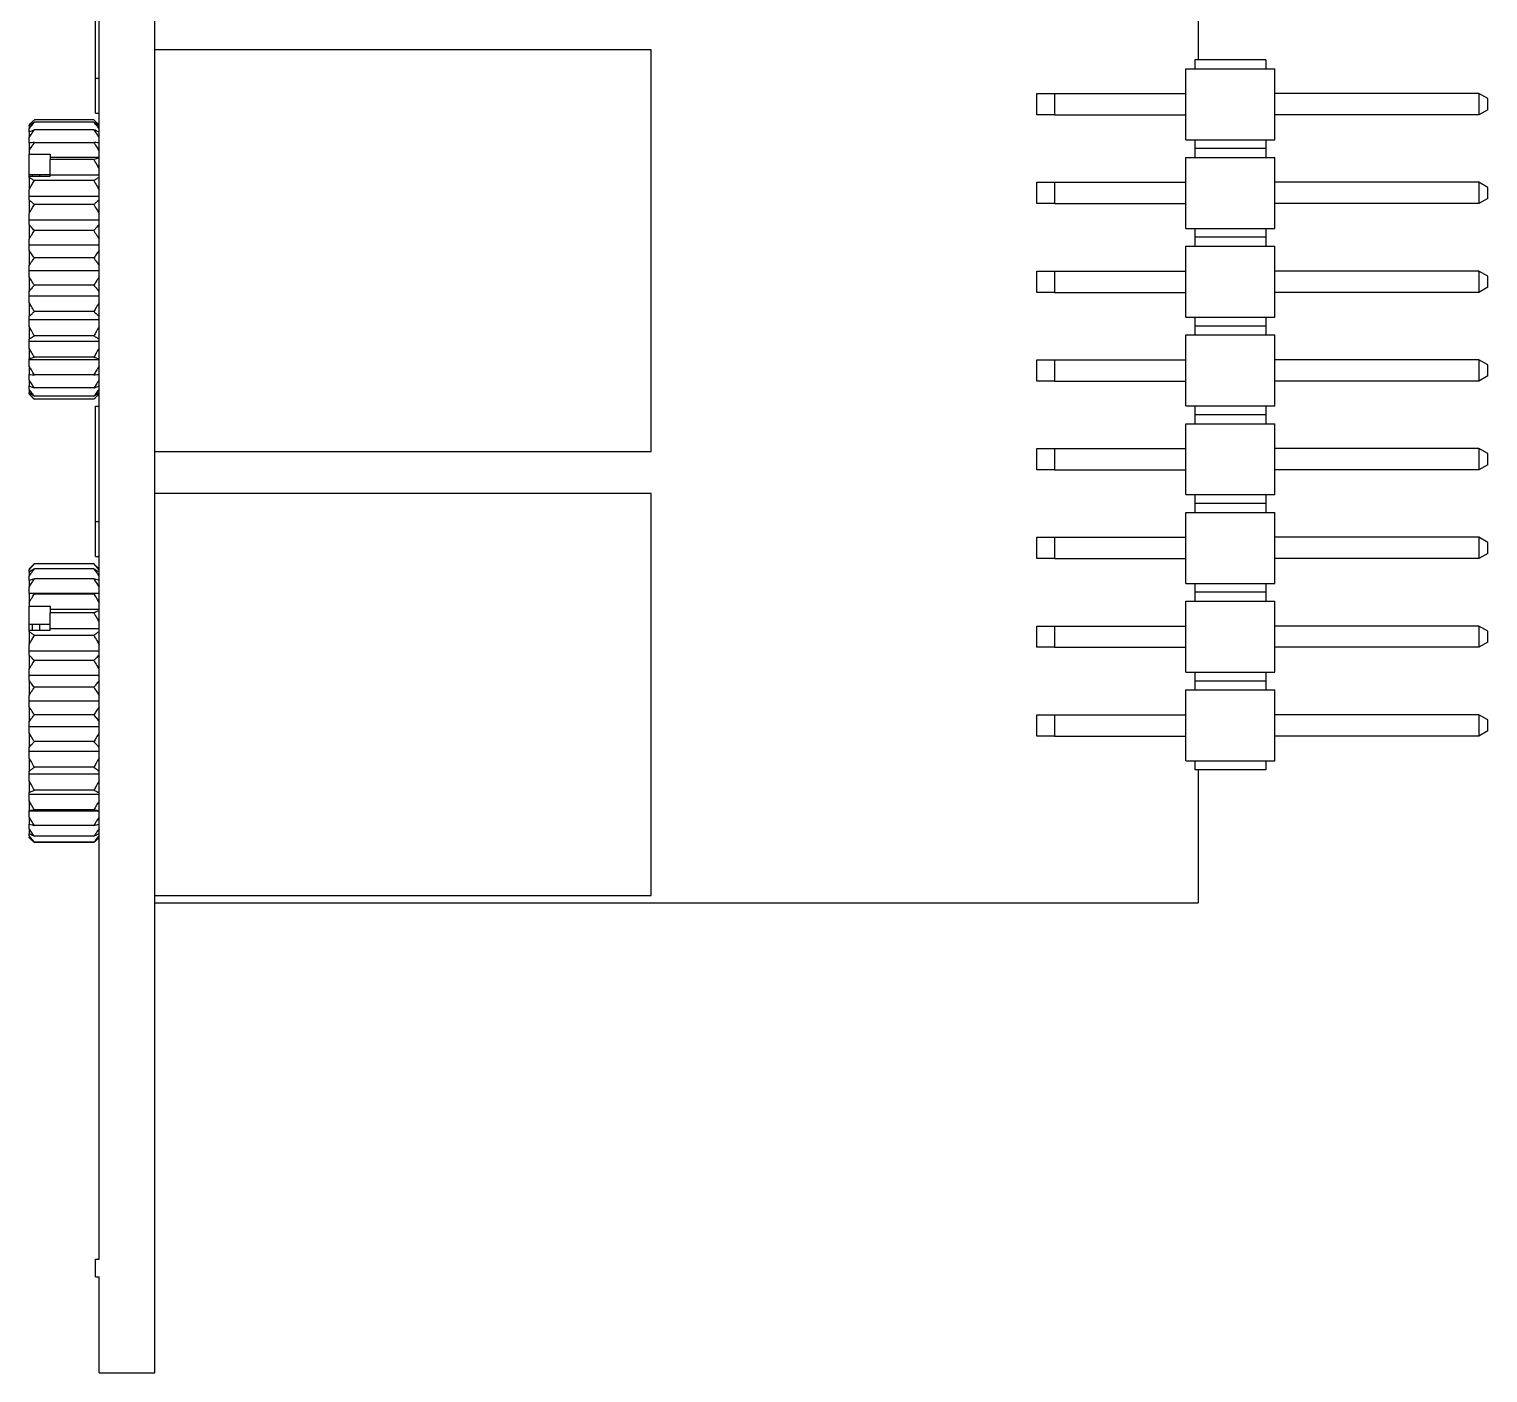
# Model space of a CAD drawing. Extents: x 266 to 308, y 410 to 538.
# Drawn here: x 265.87 to 307.6, y 409.86 to 448.32 of the extents above; entities that cross this region are included whole.
import ezdxf

# ---------------------------------------------------------------- set-up
doc = ezdxf.new("R2010")
doc.units = 0
doc.layers.get('0').update_dxf_attribs({"linetype": 'CONTINUOUS'})

msp = doc.modelspace()

# ---------------------------------------------------------------- linework, layer by layer
at = {"color": 7, "linetype": 'CONTINUOUS'}
for p, q in [((269.466, 409.864), (269.466, 538.364)), ((267.866, 413.114), (267.866, 473.864)), ((299.311, 452.524), (299.311, 447.444)), ((267.766, 446.914), (267.766, 450.214)), ((283.666, 447.729), (269.466, 447.729)), ((283.666, 436.229), (283.666, 447.729)), ((299.218, 447.444), (299.218, 447.19)), ((301.25, 447.444), (299.218, 447.444)), ((301.25, 447.444), (301.25, 447.19)), ((298.964, 445.158), (298.964, 447.19)), ((298.964, 447.19), (301.504, 447.19)), ((301.504, 445.158), (301.504, 447.19)), ((267.766, 446.914), (267.866, 446.914)), ((267.766, 445.914), (267.766, 446.914)), ((294.697, 445.869), (294.697, 446.479)), ((294.697, 446.479), (295.205, 446.479)), ((295.205, 446.479), (295.205, 445.869)), ((295.205, 446.479), (298.964, 446.479)), ((307.346, 446.479), (301.504, 446.479)), ((307.346, 446.479), (307.346, 445.869)), ((307.6, 446.332), (307.346, 446.479)), ((307.6, 446.016), (307.6, 446.332)), ((267.716, 445.728), (266.016, 445.728)), ((267.766, 445.914), (267.866, 445.914)), ((295.205, 445.869), (294.697, 445.869)), ((295.205, 445.869), (298.964, 445.869)), ((307.346, 445.869), (301.504, 445.869)), ((307.6, 446.016), (307.346, 445.869)), ((265.984, 445.696), (265.866, 445.579)), ((265.866, 445.579), (265.866, 445.575)), ((265.866, 445.547), (265.866, 445.575)), ((265.866, 445.547), (265.866, 445.468)), ((265.866, 445.376), (265.866, 445.468)), ((265.866, 445.376), (265.866, 445.217)), ((267.716, 445.661), (266.016, 445.661)), ((267.716, 445.441), (266.016, 445.441)), ((267.866, 445.579), (267.749, 445.696)), ((265.866, 445.066), (265.866, 445.217)), ((265.866, 445.066), (265.866, 444.832)), ((266.016, 445.08), (267.716, 445.08)), ((298.964, 445.158), (301.504, 445.158)), ((299.218, 445.158), (299.218, 444.904)), ((301.25, 444.904), (299.218, 444.904)), ((299.218, 444.904), (299.218, 444.65)), ((301.25, 445.158), (301.25, 444.904)), ((301.25, 444.904), (301.25, 444.65)), ((265.866, 444.832), (265.866, 444.739)), ((265.866, 444.739), (266.466, 444.739)), ((265.866, 444.164), (265.866, 444.739)), ((266.466, 444.739), (266.466, 444.654)), ((266.466, 444.654), (267.866, 444.654)), ((266.466, 444.654), (266.466, 444.589)), ((267.716, 444.589), (266.466, 444.589)), ((266.466, 444.141), (266.466, 444.589)), ((298.964, 442.618), (298.964, 444.65)), ((298.964, 444.65), (301.504, 444.65)), ((301.504, 442.618), (301.504, 444.65)), ((265.866, 444.164), (266.466, 444.164)), ((265.866, 444.11), (265.866, 444.164)), ((265.866, 444.11), (266.466, 444.11)), ((265.866, 444.077), (265.866, 444.11)), ((265.866, 444.077), (265.866, 443.724)), ((265.966, 444.11), (265.966, 444.164)), ((266.166, 444.164), (266.166, 444.11)), ((266.466, 444.11), (266.466, 444.141)), ((267.866, 444.141), (266.466, 444.141)), ((265.866, 443.534), (265.866, 443.724)), ((267.716, 443.989), (266.016, 443.989)), ((294.697, 443.329), (294.697, 443.939)), ((294.697, 443.939), (295.205, 443.939)), ((295.205, 443.939), (295.205, 443.329)), ((295.205, 443.939), (298.964, 443.939)), ((307.346, 443.939), (301.504, 443.939)), ((307.346, 443.939), (307.346, 443.329)), ((307.6, 443.792), (307.346, 443.939)), ((307.6, 443.476), (307.6, 443.792)), ((267.866, 443.534), (265.866, 443.534)), ((265.866, 443.437), (265.866, 443.534)), ((265.866, 443.437), (265.866, 443.044)), ((267.716, 443.301), (266.016, 443.301)), ((295.205, 443.329), (294.697, 443.329)), ((295.205, 443.329), (298.964, 443.329)), ((307.346, 443.329), (301.504, 443.329)), ((307.6, 443.476), (307.346, 443.329)), ((265.866, 442.858), (265.866, 443.044)), ((267.866, 442.858), (265.866, 442.858)), ((265.866, 442.731), (265.866, 442.858)), ((265.866, 442.731), (265.866, 442.312)), ((267.716, 442.554), (266.016, 442.554)), ((298.964, 442.618), (301.504, 442.618)), ((299.218, 442.618), (299.218, 442.364)), ((301.25, 442.618), (301.25, 442.364)), ((265.866, 442.139), (265.866, 442.312)), ((267.866, 442.139), (265.866, 442.139)), ((265.866, 441.986), (265.866, 442.139)), ((265.866, 441.986), (265.866, 441.559)), ((298.964, 440.078), (298.964, 442.11)), ((298.964, 442.11), (301.504, 442.11)), ((299.218, 442.364), (299.218, 442.11)), ((301.25, 442.364), (299.218, 442.364)), ((301.25, 442.364), (301.25, 442.11)), ((301.504, 440.078), (301.504, 442.11)), ((265.866, 441.404), (265.866, 441.559)), ((267.716, 441.774), (266.016, 441.774)), ((267.866, 441.404), (265.866, 441.404)), ((265.866, 441.232), (265.866, 441.404)), ((265.866, 441.232), (265.866, 440.812)), ((294.697, 440.789), (294.697, 441.399)), ((294.697, 441.399), (295.205, 441.399)), ((295.205, 441.399), (295.205, 440.789)), ((295.205, 441.399), (298.964, 441.399)), ((307.346, 441.399), (301.504, 441.399)), ((307.6, 441.252), (307.346, 441.399)), ((307.346, 441.399), (307.346, 440.789)), ((307.6, 440.936), (307.6, 441.252)), ((265.866, 440.681), (265.866, 440.812)), ((267.716, 440.993), (266.016, 440.993)), ((295.205, 440.789), (294.697, 440.789)), ((295.205, 440.789), (298.964, 440.789)), ((307.346, 440.789), (301.504, 440.789)), ((307.6, 440.936), (307.346, 440.789)), ((267.866, 440.681), (265.866, 440.681)), ((265.866, 440.497), (265.866, 440.681)), ((265.866, 440.497), (265.866, 440.1)), ((265.866, 439.999), (265.866, 440.1)), ((267.866, 439.999), (265.866, 439.999)), ((265.866, 439.809), (265.866, 439.999)), ((267.716, 440.24), (266.016, 440.24)), ((298.964, 440.078), (301.504, 440.078)), ((299.218, 440.078), (299.218, 439.824)), ((301.25, 440.078), (301.25, 439.824)), ((265.866, 439.809), (265.866, 439.451)), ((267.716, 439.545), (266.016, 439.545)), ((298.964, 437.538), (298.964, 439.57)), ((298.964, 439.57), (301.504, 439.57)), ((301.25, 439.824), (299.218, 439.824)), ((299.218, 439.824), (299.218, 439.57)), ((301.25, 439.824), (301.25, 439.57)), ((301.504, 437.538), (301.504, 439.57)), ((265.866, 439.383), (265.866, 439.451)), ((267.866, 439.383), (265.866, 439.383)), ((265.866, 439.195), (265.866, 439.383)), ((265.866, 439.195), (265.866, 438.889)), ((265.866, 438.857), (265.866, 438.889)), ((267.866, 438.857), (265.866, 438.857)), ((265.866, 438.678), (265.866, 438.857)), ((265.866, 438.678), (265.866, 438.436)), ((267.716, 438.933), (266.016, 438.933)), ((294.697, 438.249), (294.697, 438.859)), ((294.697, 438.859), (295.205, 438.859)), ((295.205, 438.859), (295.205, 438.249)), ((295.205, 438.859), (298.964, 438.859)), ((307.346, 438.859), (301.504, 438.859)), ((307.346, 438.859), (307.346, 438.249)), ((307.6, 438.712), (307.346, 438.859)), ((307.6, 438.396), (307.6, 438.712)), ((265.866, 438.278), (265.866, 438.436)), ((265.866, 438.278), (265.866, 438.11)), ((267.716, 438.428), (266.016, 438.428)), ((295.205, 438.249), (294.697, 438.249)), ((295.205, 438.249), (298.964, 438.249)), ((307.346, 438.249), (301.504, 438.249)), ((307.6, 438.396), (307.346, 438.249)), ((265.866, 438.011), (265.866, 438.11)), ((265.866, 438.011), (265.866, 437.923)), ((265.866, 437.887), (265.866, 437.923)), ((265.866, 437.887), (265.866, 437.879)), ((265.866, 437.879), (265.984, 437.761)), ((267.716, 438.051), (266.016, 438.051)), ((267.716, 437.815), (266.016, 437.815)), ((267.749, 437.761), (267.866, 437.879)), ((265.984, 437.761), (266.016, 437.729)), ((267.716, 437.729), (266.016, 437.729)), ((267.716, 437.729), (267.749, 437.761)), ((267.766, 437.529), (267.866, 437.529)), ((267.766, 434.229), (267.766, 437.529)), ((298.964, 437.538), (301.504, 437.538)), ((299.218, 437.538), (299.218, 437.284)), ((301.25, 437.538), (301.25, 437.284)), ((298.964, 434.998), (298.964, 437.03)), ((298.964, 437.03), (301.504, 437.03)), ((299.218, 437.284), (299.218, 437.03)), ((301.25, 437.284), (299.218, 437.284)), ((301.25, 437.284), (301.25, 437.03)), ((301.504, 434.998), (301.504, 437.03)), ((269.466, 436.229), (283.666, 436.229)), ((294.697, 435.709), (294.697, 436.319)), ((294.697, 436.319), (295.205, 436.319)), ((295.205, 436.319), (295.205, 435.709)), ((295.205, 436.319), (298.964, 436.319)), ((307.346, 436.319), (301.504, 436.319)), ((307.346, 436.319), (307.346, 435.709)), ((307.6, 436.172), (307.346, 436.319)), ((307.6, 435.856), (307.6, 436.172)), ((295.205, 435.709), (294.697, 435.709)), ((295.205, 435.709), (298.964, 435.709)), ((307.346, 435.709), (301.504, 435.709)), ((307.6, 435.856), (307.346, 435.709)), ((283.666, 435.029), (269.466, 435.029)), ((283.666, 423.529), (283.666, 435.029)), ((298.964, 434.998), (301.504, 434.998)), ((299.218, 434.998), (299.218, 434.744)), ((301.25, 434.998), (301.25, 434.744)), ((298.964, 432.458), (298.964, 434.49)), ((298.964, 434.49), (301.504, 434.49)), ((299.218, 434.744), (299.218, 434.49)), ((301.25, 434.744), (299.218, 434.744)), ((301.25, 434.744), (301.25, 434.49)), ((301.504, 432.458), (301.504, 434.49)), ((267.766, 434.229), (267.866, 434.229)), ((267.766, 433.229), (267.766, 434.229)), ((294.697, 433.169), (294.697, 433.779)), ((294.697, 433.779), (295.205, 433.779)), ((295.205, 433.779), (295.205, 433.169)), ((295.205, 433.779), (298.964, 433.779)), ((307.346, 433.779), (301.504, 433.779)), ((307.6, 433.632), (307.346, 433.779)), ((307.346, 433.779), (307.346, 433.169)), ((307.6, 433.316), (307.6, 433.632)), ((267.766, 433.229), (267.866, 433.229)), ((307.6, 433.316), (307.346, 433.169)), ((265.866, 432.877), (265.866, 432.842)), ((265.866, 432.783), (265.866, 432.842)), ((265.866, 432.783), (265.866, 432.666)), ((267.716, 433.015), (266.016, 433.015)), ((267.716, 432.874), (266.016, 432.874)), ((295.205, 433.169), (294.697, 433.169)), ((295.205, 433.169), (298.964, 433.169)), ((307.346, 433.169), (301.504, 433.169)), ((265.866, 432.545), (265.866, 432.666)), ((265.866, 432.545), (265.866, 432.35)), ((267.716, 432.586), (266.016, 432.586)), ((298.964, 432.458), (301.504, 432.458)), ((299.218, 432.458), (299.218, 432.204)), ((301.25, 432.458), (301.25, 432.204)), ((265.866, 432.179), (265.866, 432.35)), ((265.866, 432.179), (267.866, 432.179)), ((265.866, 432.172), (265.866, 432.179)), ((265.866, 432.172), (265.866, 431.906)), ((266.016, 432.161), (267.716, 432.161)), ((298.964, 429.918), (298.964, 431.95)), ((298.964, 431.95), (301.504, 431.95)), ((301.25, 432.204), (299.218, 432.204)), ((299.218, 432.204), (299.218, 431.95)), ((301.25, 432.204), (301.25, 431.95)), ((301.504, 429.918), (301.504, 431.95)), ((265.866, 431.906), (265.866, 431.81)), ((265.866, 431.81), (266.466, 431.81)), ((265.866, 431.29), (265.866, 431.81)), ((266.466, 431.81), (266.466, 431.722)), ((266.466, 431.722), (267.866, 431.722)), ((266.466, 431.722), (266.466, 431.615)), ((267.716, 431.615), (266.466, 431.615)), ((266.466, 431.161), (266.466, 431.615)), ((265.866, 431.29), (266.466, 431.29)), ((265.866, 431.123), (265.866, 431.29)), ((265.866, 431.123), (266.466, 431.123)), ((265.866, 431.081), (265.866, 431.123)), ((265.966, 431.123), (265.966, 431.29)), ((266.166, 431.29), (266.166, 431.123)), ((266.466, 431.123), (266.466, 431.161)), ((267.866, 431.161), (266.466, 431.161)), ((294.697, 430.629), (294.697, 431.239)), ((294.697, 431.239), (295.205, 431.239)), ((295.205, 431.239), (295.205, 430.629)), ((295.205, 431.239), (298.964, 431.239)), ((307.346, 431.239), (301.504, 431.239)), ((307.6, 431.092), (307.346, 431.239)), ((307.346, 431.239), (307.346, 430.629)), ((265.866, 431.081), (265.866, 430.708)), ((265.866, 430.519), (265.866, 430.708)), ((267.716, 430.97), (266.016, 430.97)), ((307.6, 430.776), (307.346, 430.629)), ((307.6, 430.776), (307.6, 431.092)), ((267.866, 430.519), (265.866, 430.519)), ((265.866, 430.407), (265.866, 430.519)), ((265.866, 430.407), (265.866, 429.999)), ((295.205, 430.629), (294.697, 430.629)), ((295.205, 430.629), (298.964, 430.629)), ((307.346, 430.629), (301.504, 430.629)), ((265.866, 429.819), (265.866, 429.999)), ((267.716, 430.251), (266.016, 430.251)), ((298.964, 429.918), (301.504, 429.918)), ((299.218, 429.918), (299.218, 429.664)), ((301.25, 429.918), (301.25, 429.664)), ((267.866, 429.819), (265.866, 429.819)), ((265.866, 429.679), (265.866, 429.819)), ((265.866, 429.679), (265.866, 429.254)), ((267.716, 429.484), (266.016, 429.484)), ((299.218, 429.664), (299.218, 429.41)), ((301.25, 429.664), (299.218, 429.664)), ((301.25, 429.664), (301.25, 429.41)), ((265.866, 429.088), (265.866, 429.254)), ((267.866, 429.088), (265.866, 429.088)), ((265.866, 428.926), (265.866, 429.088)), ((298.964, 427.378), (298.964, 429.41)), ((298.964, 429.41), (301.504, 429.41)), ((301.504, 427.378), (301.504, 429.41)), ((265.866, 428.926), (265.866, 428.5)), ((267.716, 428.7), (266.016, 428.7)), ((294.697, 428.089), (294.697, 428.699)), ((294.697, 428.699), (295.205, 428.699)), ((295.205, 428.699), (295.205, 428.089)), ((295.205, 428.699), (298.964, 428.699)), ((307.346, 428.699), (301.504, 428.699)), ((307.6, 428.552), (307.346, 428.699)), ((307.346, 428.699), (307.346, 428.089)), ((265.866, 428.356), (265.866, 428.5)), ((267.866, 428.356), (265.866, 428.356)), ((265.866, 428.177), (265.866, 428.356)), ((307.6, 428.236), (307.346, 428.089)), ((307.6, 428.236), (307.6, 428.552)), ((265.866, 428.177), (265.866, 427.766)), ((267.716, 427.929), (266.016, 427.929)), ((295.205, 428.089), (294.697, 428.089)), ((295.205, 428.089), (298.964, 428.089)), ((307.346, 428.089), (301.504, 428.089)), ((265.866, 427.649), (265.866, 427.766)), ((267.866, 427.649), (265.866, 427.649)), ((265.866, 427.461), (265.866, 427.649)), ((265.866, 427.461), (265.866, 427.081)), ((298.964, 427.378), (301.504, 427.378)), ((299.218, 427.378), (299.218, 427.124)), ((301.25, 427.378), (301.25, 427.124)), ((265.866, 426.995), (265.866, 427.081)), ((267.866, 426.995), (265.866, 426.995)), ((265.866, 426.805), (265.866, 426.995)), ((267.716, 427.199), (266.016, 427.199)), ((301.25, 427.124), (299.218, 427.124)), ((299.311, 427.124), (299.311, 423.314)), ((265.866, 426.805), (265.866, 426.47)), ((267.716, 426.541), (266.016, 426.541)), ((265.866, 426.42), (265.866, 426.47)), ((267.866, 426.42), (265.866, 426.42)), ((265.866, 426.235), (265.866, 426.42)), ((265.866, 426.235), (265.866, 425.958)), ((265.866, 425.944), (265.866, 425.958)), ((267.866, 425.944), (265.866, 425.944)), ((265.866, 425.772), (265.866, 425.944)), ((265.866, 425.772), (265.866, 425.564)), ((267.716, 425.977), (266.016, 425.977)), ((265.866, 425.434), (265.866, 425.564)), ((265.866, 425.434), (265.866, 425.303)), ((265.866, 425.234), (265.866, 425.303)), ((267.716, 425.531), (266.016, 425.531)), ((265.866, 425.234), (265.866, 425.185)), ((265.866, 425.18), (265.866, 425.185)), ((267.716, 425.22), (266.016, 425.22)), ((267.716, 425.055), (266.016, 425.055)), ((267.716, 425.042), (266.016, 425.042)), ((269.466, 423.529), (283.666, 423.529)), ((269.466, 423.314), (299.311, 423.314)), ((267.766, 412.614), (267.766, 413.114)), ((267.766, 413.114), (267.866, 413.114)), ((267.766, 412.614), (267.866, 412.614)), ((267.866, 409.864), (267.866, 412.614)), ((267.866, 409.864), (269.466, 409.864))]:
    msp.add_line(p, q, dxfattribs=at)
for points, knots in [([(265.866, 445.575), (265.894, 445.604), (265.942, 445.655), (265.994, 445.706), (266.016, 445.728)], [0, 0, 0, 0, 0.554474, 1, 1, 1, 1]), ([(267.716, 445.728), (267.745, 445.7), (267.796, 445.649), (267.845, 445.597), (267.866, 445.575)], [0, 0, 0, 0, 0.565505, 1, 1, 1, 1]), ([(265.866, 445.468), (265.894, 445.504), (265.942, 445.568), (265.994, 445.632), (266.016, 445.661)], [0, 0, 0, 0, 0.554474, 1, 1, 1, 1]), ([(266.016, 445.661), (265.988, 445.639), (265.936, 445.601), (265.888, 445.563), (265.866, 445.547)], [0, 0, 0, 0, 0.565505, 1, 1, 1, 1]), ([(265.866, 445.217), (265.894, 445.259), (265.942, 445.334), (265.994, 445.408), (266.016, 445.441)], [0, 0, 0, 0, 0.5544743, 1, 1, 1, 1]), ([(266.016, 445.441), (265.988, 445.429), (265.936, 445.408), (265.888, 445.386), (265.866, 445.376)], [0, 0, 0, 0, 0.565505, 1, 1, 1, 1]), ([(267.716, 445.661), (267.745, 445.624), (267.796, 445.561), (267.845, 445.496), (267.866, 445.468)], [0, 0, 0, 0, 0.565505, 1, 1, 1, 1]), ([(267.866, 445.547), (267.839, 445.568), (267.79, 445.606), (267.739, 445.644), (267.716, 445.661)], [0, 0, 0, 0, 0.554474, 1, 1, 1, 1]), ([(267.716, 445.441), (267.745, 445.399), (267.796, 445.325), (267.845, 445.25), (267.866, 445.217)], [0, 0, 0, 0, 0.565505, 1, 1, 1, 1]), ([(267.866, 445.376), (267.839, 445.388), (267.79, 445.41), (267.739, 445.432), (267.716, 445.441)], [0, 0, 0, 0, 0.554474, 1, 1, 1, 1]), ([(265.866, 444.832), (265.894, 444.878), (265.942, 444.961), (265.994, 445.043), (266.016, 445.08)], [0, 0, 0, 0, 0.554474, 1, 1, 1, 1]), ([(266.016, 445.08), (265.988, 445.077), (265.936, 445.073), (265.888, 445.068), (265.866, 445.066)], [0, 0, 0, 0, 0.565505, 1, 1, 1, 1]), ([(267.716, 445.08), (267.745, 445.033), (267.796, 444.952), (267.845, 444.868), (267.866, 444.832)], [0, 0, 0, 0, 0.565505, 1, 1, 1, 1]), ([(267.866, 445.066), (267.839, 445.068), (267.79, 445.073), (267.739, 445.078), (267.716, 445.08)], [0, 0, 0, 0, 0.554474, 1, 1, 1, 1]), ([(267.866, 444.627), (267.839, 444.62), (267.79, 444.607), (267.739, 444.595), (267.716, 444.589)], [0, 0, 0, 0, 0.554474, 1, 1, 1, 1]), ([(267.716, 444.589), (267.745, 444.54), (267.796, 444.454), (267.845, 444.366), (267.866, 444.328)], [0, 0, 0, 0, 0.565505, 1, 1, 1, 1]), ([(266.016, 443.989), (265.988, 444.005), (265.936, 444.035), (265.888, 444.064), (265.866, 444.077)], [0, 0, 0, 0, 0.565505, 1, 1, 1, 1]), ([(267.866, 444.077), (267.839, 444.061), (267.79, 444.031), (267.739, 444.002), (267.716, 443.989)], [0, 0, 0, 0, 0.554474, 1, 1, 1, 1]), ([(265.866, 443.724), (265.894, 443.773), (265.942, 443.862), (265.994, 443.95), (266.016, 443.989)], [0, 0, 0, 0, 0.5544743, 1, 1, 1, 1]), ([(267.716, 443.989), (267.745, 443.939), (267.796, 443.852), (267.845, 443.763), (267.866, 443.724)], [0, 0, 0, 0, 0.565505, 1, 1, 1, 1]), ([(266.016, 443.301), (265.988, 443.327), (265.936, 443.372), (265.888, 443.417), (265.866, 443.437)], [0, 0, 0, 0, 0.565505, 1, 1, 1, 1]), ([(265.866, 443.044), (265.894, 443.092), (265.942, 443.178), (265.994, 443.263), (266.016, 443.301)], [0, 0, 0, 0, 0.554474, 1, 1, 1, 1]), ([(267.866, 443.437), (267.839, 443.412), (267.79, 443.366), (267.739, 443.321), (267.716, 443.301)], [0, 0, 0, 0, 0.554474, 1, 1, 1, 1]), ([(267.716, 443.301), (267.745, 443.253), (267.796, 443.168), (267.845, 443.081), (267.866, 443.044)], [0, 0, 0, 0, 0.565505, 1, 1, 1, 1]), ([(266.016, 442.554), (265.988, 442.587), (265.936, 442.646), (265.888, 442.705), (265.866, 442.731)], [0, 0, 0, 0, 0.565505, 1, 1, 1, 1]), ([(265.866, 442.312), (265.894, 442.357), (265.942, 442.438), (265.994, 442.518), (266.016, 442.554)], [0, 0, 0, 0, 0.554474, 1, 1, 1, 1]), ([(267.866, 442.731), (267.839, 442.698), (267.79, 442.638), (267.739, 442.58), (267.716, 442.554)], [0, 0, 0, 0, 0.554474, 1, 1, 1, 1]), ([(267.716, 442.554), (267.745, 442.509), (267.796, 442.429), (267.845, 442.348), (267.866, 442.312)], [0, 0, 0, 0, 0.5655049, 1, 1, 1, 1]), ([(266.016, 441.774), (265.988, 441.814), (265.936, 441.884), (265.888, 441.955), (265.866, 441.986)], [0, 0, 0, 0, 0.565505, 1, 1, 1, 1]), ([(267.866, 441.986), (267.839, 441.947), (267.79, 441.876), (267.739, 441.806), (267.716, 441.774)], [0, 0, 0, 0, 0.554474, 1, 1, 1, 1]), ([(265.866, 441.559), (265.894, 441.599), (265.942, 441.671), (265.994, 441.743), (266.016, 441.774)], [0, 0, 0, 0, 0.554474, 1, 1, 1, 1]), ([(267.716, 441.774), (267.745, 441.734), (267.796, 441.663), (267.845, 441.59), (267.866, 441.559)], [0, 0, 0, 0, 0.565505, 1, 1, 1, 1]), ([(266.016, 440.993), (265.988, 441.038), (265.936, 441.117), (265.888, 441.197), (265.866, 441.232)], [0, 0, 0, 0, 0.5655049, 1, 1, 1, 1]), ([(267.866, 441.232), (267.839, 441.188), (267.79, 441.107), (267.739, 441.028), (267.716, 440.993)], [0, 0, 0, 0, 0.554474, 1, 1, 1, 1]), ([(265.866, 440.812), (265.894, 440.845), (265.942, 440.906), (265.994, 440.966), (266.016, 440.993)], [0, 0, 0, 0, 0.5544743, 1, 1, 1, 1]), ([(267.716, 440.993), (267.745, 440.959), (267.796, 440.899), (267.845, 440.838), (267.866, 440.812)], [0, 0, 0, 0, 0.565505, 1, 1, 1, 1]), ([(266.016, 440.24), (265.988, 440.288), (265.936, 440.373), (265.888, 440.459), (265.866, 440.497)], [0, 0, 0, 0, 0.565505, 1, 1, 1, 1]), ([(267.866, 440.497), (267.839, 440.449), (267.79, 440.363), (267.739, 440.278), (267.716, 440.24)], [0, 0, 0, 0, 0.554474, 1, 1, 1, 1]), ([(265.866, 440.1), (265.894, 440.126), (265.942, 440.173), (265.994, 440.22), (266.016, 440.24)], [0, 0, 0, 0, 0.554474, 1, 1, 1, 1]), ([(267.716, 440.24), (267.745, 440.214), (267.796, 440.167), (267.845, 440.12), (267.866, 440.1)], [0, 0, 0, 0, 0.5655049, 1, 1, 1, 1]), ([(266.016, 439.545), (265.988, 439.594), (265.936, 439.681), (265.888, 439.77), (265.866, 439.809)], [0, 0, 0, 0, 0.565505, 1, 1, 1, 1]), ([(265.866, 439.451), (265.894, 439.468), (265.942, 439.5), (265.994, 439.531), (266.016, 439.545)], [0, 0, 0, 0, 0.554474, 1, 1, 1, 1]), ([(267.866, 439.809), (267.839, 439.76), (267.79, 439.671), (267.739, 439.583), (267.716, 439.545)], [0, 0, 0, 0, 0.554474, 1, 1, 1, 1]), ([(267.716, 439.545), (267.745, 439.527), (267.796, 439.496), (267.845, 439.464), (267.866, 439.451)], [0, 0, 0, 0, 0.565505, 1, 1, 1, 1]), ([(266.016, 438.933), (265.988, 438.982), (265.936, 439.068), (265.888, 439.156), (265.866, 439.195)], [0, 0, 0, 0, 0.565505, 1, 1, 1, 1]), ([(267.866, 439.195), (267.839, 439.146), (267.79, 439.058), (267.739, 438.971), (267.716, 438.933)], [0, 0, 0, 0, 0.554474, 1, 1, 1, 1]), ([(265.866, 438.889), (265.894, 438.897), (265.942, 438.912), (265.994, 438.926), (266.016, 438.933)], [0, 0, 0, 0, 0.554474, 1, 1, 1, 1]), ([(266.016, 438.428), (265.988, 438.475), (265.936, 438.558), (265.888, 438.641), (265.866, 438.678)], [0, 0, 0, 0, 0.565505, 1, 1, 1, 1]), ([(267.716, 438.933), (267.745, 438.925), (267.796, 438.91), (267.845, 438.895), (267.866, 438.889)], [0, 0, 0, 0, 0.565505, 1, 1, 1, 1]), ([(267.866, 438.678), (267.839, 438.631), (267.79, 438.548), (267.739, 438.465), (267.716, 438.428)], [0, 0, 0, 0, 0.554474, 1, 1, 1, 1]), ([(265.866, 438.436), (265.894, 438.435), (265.942, 438.432), (265.994, 438.43), (266.016, 438.428)], [0, 0, 0, 0, 0.554474, 1, 1, 1, 1]), ([(266.016, 438.051), (265.988, 438.093), (265.936, 438.169), (265.888, 438.245), (265.866, 438.278)], [0, 0, 0, 0, 0.565505, 1, 1, 1, 1]), ([(267.716, 438.428), (267.745, 438.43), (267.796, 438.432), (267.845, 438.435), (267.866, 438.436)], [0, 0, 0, 0, 0.5655049, 1, 1, 1, 1]), ([(267.866, 438.278), (267.839, 438.236), (267.79, 438.16), (267.739, 438.084), (267.716, 438.051)], [0, 0, 0, 0, 0.5544743, 1, 1, 1, 1]), ([(265.866, 438.11), (265.894, 438.099), (265.942, 438.079), (265.994, 438.06), (266.016, 438.051)], [0, 0, 0, 0, 0.554474, 1, 1, 1, 1]), ([(266.016, 437.815), (265.988, 437.852), (265.936, 437.917), (265.888, 437.983), (265.866, 438.011)], [0, 0, 0, 0, 0.565505, 1, 1, 1, 1]), ([(265.866, 437.923), (265.894, 437.903), (265.942, 437.867), (265.994, 437.831), (266.016, 437.815)], [0, 0, 0, 0, 0.554474, 1, 1, 1, 1]), ([(266.016, 437.729), (265.988, 437.759), (265.936, 437.811), (265.888, 437.864), (265.866, 437.887)], [0, 0, 0, 0, 0.565505, 1, 1, 1, 1]), ([(267.716, 438.051), (267.745, 438.062), (267.796, 438.082), (267.845, 438.102), (267.866, 438.11)], [0, 0, 0, 0, 0.565505, 1, 1, 1, 1]), ([(267.866, 438.011), (267.839, 437.975), (267.79, 437.909), (267.739, 437.844), (267.716, 437.815)], [0, 0, 0, 0, 0.554474, 1, 1, 1, 1]), ([(267.716, 437.815), (267.745, 437.835), (267.796, 437.871), (267.845, 437.907), (267.866, 437.923)], [0, 0, 0, 0, 0.565505, 1, 1, 1, 1]), ([(267.866, 437.887), (267.839, 437.858), (267.79, 437.805), (267.739, 437.752), (267.716, 437.729)], [0, 0, 0, 0, 0.554474, 1, 1, 1, 1]), ([(265.866, 432.842), (265.894, 432.874), (265.942, 432.933), (265.994, 432.99), (266.016, 433.015)], [0, 0, 0, 0, 0.554474, 1, 1, 1, 1]), ([(266.016, 433.015), (265.988, 432.989), (265.936, 432.944), (265.888, 432.897), (265.866, 432.877)], [0, 0, 0, 0, 0.565505, 1, 1, 1, 1]), ([(265.866, 432.666), (265.894, 432.705), (265.942, 432.775), (265.994, 432.844), (266.016, 432.874)], [0, 0, 0, 0, 0.554474, 1, 1, 1, 1]), ([(266.016, 432.874), (265.988, 432.857), (265.936, 432.827), (265.888, 432.797), (265.866, 432.783)], [0, 0, 0, 0, 0.565505, 1, 1, 1, 1]), ([(267.716, 433.015), (267.745, 432.983), (267.796, 432.926), (267.845, 432.867), (267.866, 432.842)], [0, 0, 0, 0, 0.5655049, 1, 1, 1, 1]), ([(267.866, 432.877), (267.839, 432.903), (267.79, 432.949), (267.739, 432.995), (267.716, 433.015)], [0, 0, 0, 0, 0.554474, 1, 1, 1, 1]), ([(267.716, 432.874), (267.745, 432.835), (267.796, 432.766), (267.845, 432.696), (267.866, 432.666)], [0, 0, 0, 0, 0.565505, 1, 1, 1, 1]), ([(267.866, 432.783), (267.839, 432.8), (267.79, 432.831), (267.739, 432.861), (267.716, 432.874)], [0, 0, 0, 0, 0.554474, 1, 1, 1, 1]), ([(265.866, 432.35), (265.894, 432.394), (265.942, 432.473), (265.994, 432.551), (266.016, 432.586)], [0, 0, 0, 0, 0.554474, 1, 1, 1, 1]), ([(266.016, 432.586), (265.988, 432.578), (265.936, 432.565), (265.888, 432.551), (265.866, 432.545)], [0, 0, 0, 0, 0.565505, 1, 1, 1, 1]), ([(267.716, 432.586), (267.745, 432.542), (267.796, 432.463), (267.845, 432.384), (267.866, 432.35)], [0, 0, 0, 0, 0.565505, 1, 1, 1, 1]), ([(267.866, 432.545), (267.839, 432.553), (267.79, 432.566), (267.739, 432.58), (267.716, 432.586)], [0, 0, 0, 0, 0.554474, 1, 1, 1, 1]), ([(266.016, 432.161), (265.988, 432.163), (265.936, 432.166), (265.888, 432.17), (265.866, 432.172)], [0, 0, 0, 0, 0.5655049, 1, 1, 1, 1]), ([(265.866, 431.906), (265.894, 431.953), (265.942, 432.039), (265.994, 432.123), (266.016, 432.161)], [0, 0, 0, 0, 0.554474, 1, 1, 1, 1]), ([(267.866, 432.172), (267.839, 432.17), (267.79, 432.166), (267.739, 432.162), (267.716, 432.161)], [0, 0, 0, 0, 0.554474, 1, 1, 1, 1]), ([(267.716, 432.161), (267.745, 432.113), (267.796, 432.029), (267.845, 431.943), (267.866, 431.906)], [0, 0, 0, 0, 0.565505, 1, 1, 1, 1]), ([(267.866, 431.677), (267.839, 431.666), (267.79, 431.645), (267.739, 431.624), (267.716, 431.615)], [0, 0, 0, 0, 0.554474, 1, 1, 1, 1]), ([(267.716, 431.615), (267.745, 431.566), (267.796, 431.478), (267.845, 431.39), (267.866, 431.351)], [0, 0, 0, 0, 0.565505, 1, 1, 1, 1]), ([(266.016, 430.97), (265.988, 430.991), (265.936, 431.028), (265.888, 431.065), (265.866, 431.081)], [0, 0, 0, 0, 0.565505, 1, 1, 1, 1]), ([(265.866, 430.708), (265.894, 430.756), (265.942, 430.845), (265.994, 430.931), (266.016, 430.97)], [0, 0, 0, 0, 0.554474, 1, 1, 1, 1]), ([(267.866, 431.081), (267.839, 431.061), (267.79, 431.023), (267.739, 430.987), (267.716, 430.97)], [0, 0, 0, 0, 0.5544743, 1, 1, 1, 1]), ([(267.716, 430.97), (267.745, 430.921), (267.796, 430.834), (267.845, 430.746), (267.866, 430.708)], [0, 0, 0, 0, 0.565505, 1, 1, 1, 1]), ([(266.016, 430.251), (265.988, 430.28), (265.936, 430.331), (265.888, 430.384), (265.866, 430.407)], [0, 0, 0, 0, 0.565505, 1, 1, 1, 1]), ([(267.866, 430.407), (267.839, 430.378), (267.79, 430.325), (267.739, 430.274), (267.716, 430.251)], [0, 0, 0, 0, 0.554474, 1, 1, 1, 1]), ([(265.866, 429.999), (265.894, 430.046), (265.942, 430.13), (265.994, 430.214), (266.016, 430.251)], [0, 0, 0, 0, 0.554474, 1, 1, 1, 1]), ([(267.716, 430.251), (267.745, 430.204), (267.796, 430.12), (267.845, 430.036), (267.866, 429.999)], [0, 0, 0, 0, 0.565505, 1, 1, 1, 1]), ([(266.016, 429.484), (265.988, 429.521), (265.936, 429.585), (265.888, 429.65), (265.866, 429.679)], [0, 0, 0, 0, 0.5655049, 1, 1, 1, 1]), ([(265.866, 429.254), (265.894, 429.297), (265.942, 429.374), (265.994, 429.45), (266.016, 429.484)], [0, 0, 0, 0, 0.5544743, 1, 1, 1, 1]), ([(267.866, 429.679), (267.839, 429.643), (267.79, 429.577), (267.739, 429.513), (267.716, 429.484)], [0, 0, 0, 0, 0.554474, 1, 1, 1, 1]), ([(267.716, 429.484), (267.745, 429.441), (267.796, 429.365), (267.845, 429.287), (267.866, 429.254)], [0, 0, 0, 0, 0.565505, 1, 1, 1, 1]), ([(266.016, 428.7), (265.988, 428.742), (265.936, 428.817), (265.888, 428.893), (265.866, 428.926)], [0, 0, 0, 0, 0.565505, 1, 1, 1, 1]), ([(265.866, 428.5), (265.894, 428.537), (265.942, 428.604), (265.994, 428.671), (266.016, 428.7)], [0, 0, 0, 0, 0.554474, 1, 1, 1, 1]), ([(267.866, 428.926), (267.839, 428.884), (267.79, 428.808), (267.739, 428.733), (267.716, 428.7)], [0, 0, 0, 0, 0.554474, 1, 1, 1, 1]), ([(267.716, 428.7), (267.745, 428.663), (267.796, 428.596), (267.845, 428.529), (267.866, 428.5)], [0, 0, 0, 0, 0.565505, 1, 1, 1, 1]), ([(266.016, 427.929), (265.988, 427.975), (265.936, 428.057), (265.888, 428.141), (265.866, 428.177)], [0, 0, 0, 0, 0.565505, 1, 1, 1, 1]), ([(265.866, 427.766), (265.894, 427.796), (265.942, 427.851), (265.994, 427.905), (266.016, 427.929)], [0, 0, 0, 0, 0.554474, 1, 1, 1, 1]), ([(267.866, 428.177), (267.839, 428.131), (267.79, 428.047), (267.739, 427.965), (267.716, 427.929)], [0, 0, 0, 0, 0.554474, 1, 1, 1, 1]), ([(267.716, 427.929), (267.745, 427.898), (267.796, 427.844), (267.845, 427.79), (267.866, 427.766)], [0, 0, 0, 0, 0.565505, 1, 1, 1, 1]), ([(266.016, 427.199), (265.988, 427.248), (265.936, 427.335), (265.888, 427.423), (265.866, 427.461)], [0, 0, 0, 0, 0.565505, 1, 1, 1, 1]), ([(267.866, 427.461), (267.839, 427.412), (267.79, 427.325), (267.739, 427.238), (267.716, 427.199)], [0, 0, 0, 0, 0.554474, 1, 1, 1, 1]), ([(265.866, 427.081), (265.894, 427.103), (265.942, 427.143), (265.994, 427.182), (266.016, 427.199)], [0, 0, 0, 0, 0.554474, 1, 1, 1, 1]), ([(267.716, 427.199), (267.745, 427.177), (267.796, 427.138), (267.845, 427.098), (267.866, 427.081)], [0, 0, 0, 0, 0.565505, 1, 1, 1, 1]), ([(266.016, 426.541), (265.988, 426.59), (265.936, 426.678), (265.888, 426.767), (265.866, 426.805)], [0, 0, 0, 0, 0.565505, 1, 1, 1, 1]), ([(265.866, 426.47), (265.894, 426.483), (265.942, 426.507), (265.994, 426.53), (266.016, 426.541)], [0, 0, 0, 0, 0.5544743, 1, 1, 1, 1]), ([(267.866, 426.805), (267.839, 426.756), (267.79, 426.667), (267.739, 426.58), (267.716, 426.541)], [0, 0, 0, 0, 0.554474, 1, 1, 1, 1]), ([(267.716, 426.541), (267.745, 426.527), (267.796, 426.504), (267.845, 426.481), (267.866, 426.47)], [0, 0, 0, 0, 0.565505, 1, 1, 1, 1]), ([(266.016, 425.977), (265.988, 426.026), (265.936, 426.111), (265.888, 426.197), (265.866, 426.235)], [0, 0, 0, 0, 0.565505, 1, 1, 1, 1]), ([(267.866, 426.235), (267.839, 426.187), (267.79, 426.1), (267.739, 426.015), (267.716, 425.977)], [0, 0, 0, 0, 0.554474, 1, 1, 1, 1]), ([(265.866, 425.958), (265.894, 425.962), (265.942, 425.968), (265.994, 425.975), (266.016, 425.977)], [0, 0, 0, 0, 0.554474, 1, 1, 1, 1]), ([(266.016, 425.531), (265.988, 425.576), (265.936, 425.656), (265.888, 425.737), (265.866, 425.772)], [0, 0, 0, 0, 0.565505, 1, 1, 1, 1]), ([(267.716, 425.977), (267.745, 425.974), (267.796, 425.967), (267.845, 425.961), (267.866, 425.958)], [0, 0, 0, 0, 0.565505, 1, 1, 1, 1]), ([(267.866, 425.772), (267.839, 425.727), (267.79, 425.646), (267.739, 425.567), (267.716, 425.531)], [0, 0, 0, 0, 0.554474, 1, 1, 1, 1]), ([(265.866, 425.564), (265.894, 425.558), (265.942, 425.547), (265.994, 425.536), (266.016, 425.531)], [0, 0, 0, 0, 0.554474, 1, 1, 1, 1]), ([(266.016, 425.22), (265.988, 425.26), (265.936, 425.331), (265.888, 425.403), (265.866, 425.434)], [0, 0, 0, 0, 0.565505, 1, 1, 1, 1]), ([(265.866, 425.303), (265.894, 425.288), (265.942, 425.26), (265.994, 425.232), (266.016, 425.22)], [0, 0, 0, 0, 0.554474, 1, 1, 1, 1]), ([(267.716, 425.531), (267.745, 425.538), (267.796, 425.548), (267.845, 425.559), (267.866, 425.564)], [0, 0, 0, 0, 0.565505, 1, 1, 1, 1]), ([(267.866, 425.434), (267.839, 425.394), (267.79, 425.322), (267.739, 425.251), (267.716, 425.22)], [0, 0, 0, 0, 0.554474, 1, 1, 1, 1]), ([(267.716, 425.22), (267.745, 425.236), (267.796, 425.263), (267.845, 425.291), (267.866, 425.303)], [0, 0, 0, 0, 0.565505, 1, 1, 1, 1]), ([(266.016, 425.055), (265.988, 425.088), (265.936, 425.148), (265.888, 425.208), (265.866, 425.234)], [0, 0, 0, 0, 0.565505, 1, 1, 1, 1]), ([(265.866, 425.185), (265.894, 425.161), (265.942, 425.117), (265.994, 425.074), (266.016, 425.055)], [0, 0, 0, 0, 0.554474, 1, 1, 1, 1]), ([(266.016, 425.042), (265.988, 425.068), (265.936, 425.114), (265.888, 425.16), (265.866, 425.18)], [0, 0, 0, 0, 0.565505, 1, 1, 1, 1]), ([(267.866, 425.234), (267.839, 425.201), (267.79, 425.14), (267.739, 425.081), (267.716, 425.055)], [0, 0, 0, 0, 0.554474, 1, 1, 1, 1]), ([(267.716, 425.055), (267.745, 425.079), (267.796, 425.122), (267.845, 425.166), (267.866, 425.185)], [0, 0, 0, 0, 0.565505, 1, 1, 1, 1]), ([(267.866, 425.18), (267.839, 425.154), (267.79, 425.108), (267.739, 425.063), (267.716, 425.042)], [0, 0, 0, 0, 0.554474, 1, 1, 1, 1])]:
    msp.add_open_spline(points, degree=3, knots=knots, dxfattribs=at)

doc.saveas('drawing.dxf')
